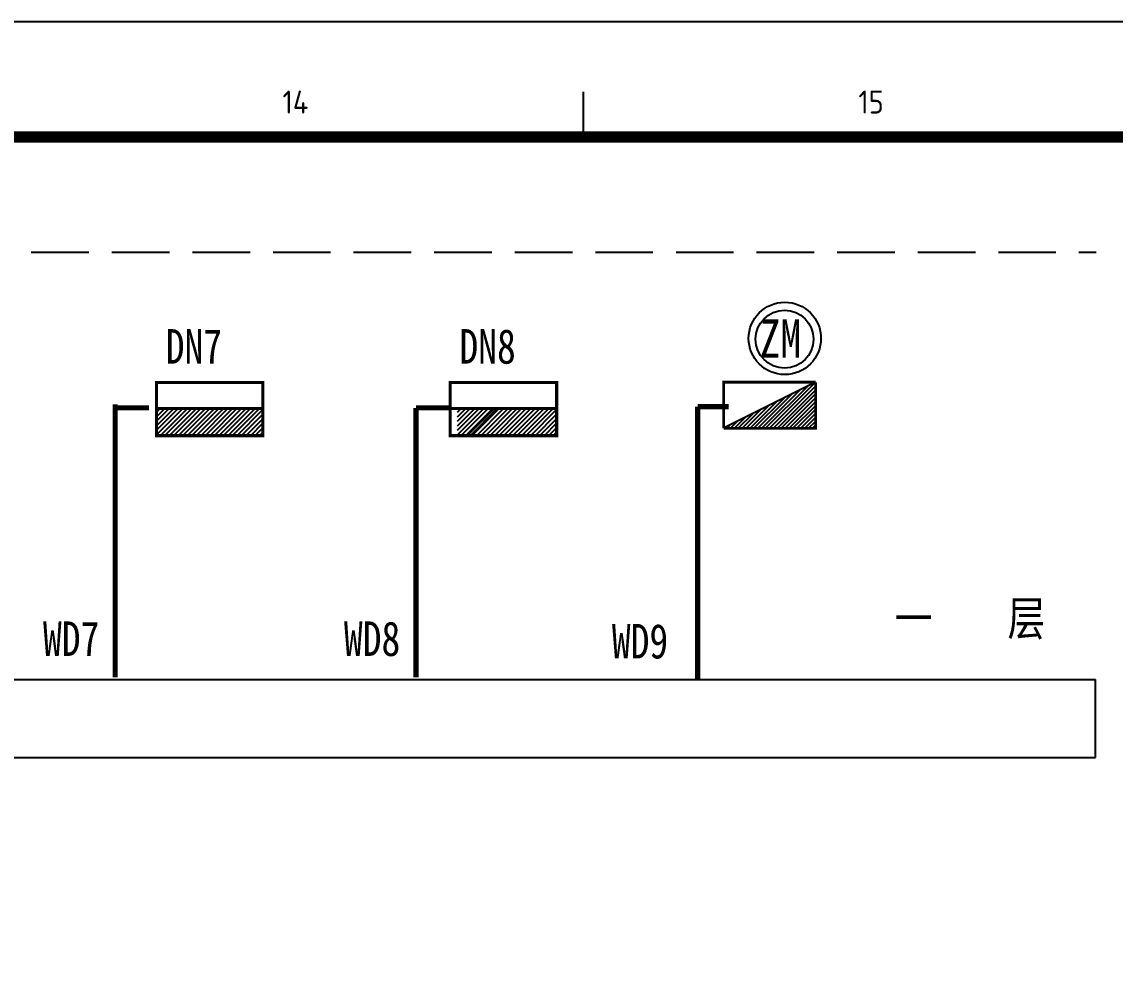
# Model space of a CAD drawing. Extents: x 815029915 to 815825525, y 579155098 to 579748855.
# Drawn here: x 815531301 to 815540797, y 579347076 to 579355337 of the extents above; entities that cross this region are included whole.
import ezdxf
from ezdxf.enums import TextEntityAlignment as Align

# ---------------------------------------------------------------- set-up
doc = ezdxf.new("R2010")
doc.units = 0
doc.header["$LTSCALE"] = 100
doc.header["$MEASUREMENT"] = 0
doc.linetypes.add('DASH', pattern=[0.35, 0.25, -0.1])
for name, color, linetype in [('ABDE_SYS', 3, 'Continuous'), ('TK', 7, 'Continuous'), ('wxf', 7, 'Continuous'), ('zm', 1, 'Continuous'), ('电-强电平面-线缆', 3, 'Continuous'), ('设备-箱柜', 3, 'Continuous')]:
    doc.layers.add(name, color=color, linetype=linetype)
doc.styles.add('-华文细黑', font='', dxfattribs={"width": 0.8})
doc.styles.add('-宋体', font='', dxfattribs={"width": 0.8})
doc.styles.add('IDQSTYLE', font='txt.shx', dxfattribs={"width": 0.7, "bigfont": 'hztxt.shx'})
doc.styles.add('ISOCP', font='isocp.shx', dxfattribs={"bigfont": 'gbcbig.shx'})
doc.styles.get('-华文细黑').set_extended_font_data('STXihei')
doc.styles.get('-宋体').set_extended_font_data('SimSun')

# ---------------------------------------------------------------- blocks, each defined once
blk = doc.blocks.new('l')
at = {"layer": 'TK'}
blk.add_lwpolyline([(815463677.3, 579451444.5), (815463677.3, 579409444.5), (815547777.3, 579409444.5), (815547777.3, 579451444.5)], close=True, dxfattribs=at)
blk = doc.blocks.new('*X48')
at = {"color": 0, "linetype": 'Continuous'}
for p, q in [((236.42, 320), (240.57, 324.15)), ((236.84, 320), (241.42, 324.58)), ((237.27, 320), (242.27, 325)), ((237.69, 320), (242.27, 324.57)), ((238.12, 320), (242.27, 324.15)), ((235.15, 320), (238.03, 322.88)), ((235.57, 320), (238.88, 323.3)), ((235.99, 320), (239.72, 323.73)), ((238.54, 320), (242.27, 323.72)), ((238.96, 320), (242.27, 323.3)), ((239.39, 320), (242.27, 322.88)), ((234.3, 320), (236.33, 322.03)), ((234.72, 320), (237.18, 322.46)), ((239.81, 320), (242.27, 322.45)), ((240.24, 320), (242.27, 322.03)), ((233.02, 320), (233.78, 320.76)), ((233.45, 320), (234.63, 321.18)), ((233.87, 320), (235.48, 321.61)), ((240.66, 320), (242.27, 321.6)), ((241.09, 320), (242.27, 321.18)), ((241.51, 320), (242.27, 320.75)), ((232.6, 320), (232.94, 320.33)), ((241.93, 320), (242.27, 320.33))]:
    blk.add_line(p, q, dxfattribs=at)
blk = doc.blocks.new('HC000431')
at = {"color": 0, "linetype": 'Continuous'}
blk.add_line((5, 2.5), (-5, -2.5), dxfattribs=at)
at = {"color": 0, "linetype": 'Continuous', "const_width": 0.3}
for points in [[(5, 2.5), (-5, 2.5), (-5, -2.5)], [(-5, -2.5), (5, -2.5), (5, 2.5)]]:
    blk.add_lwpolyline(points, dxfattribs=at)
at = {"color": 0, "linetype": 'Continuous'}
blk.add_blockref('*X48', (-237.27, -322.5), dxfattribs=at)
at = {"color": 0, "style": 'IDQSTYLE', "width": 0.7}
blk.add_attdef('PSFHATT', (7, -2.5), '', height=2.5, dxfattribs=at)

msp = doc.modelspace()

# ---------------------------------------------------------------- linework, layer by layer
at = {"color": 0, "linetype": 'Continuous'}
for p, q in [((815532470.7, 579351751.2), (815532699.3, 579351979.7)), ((815532470.7, 579351790.4), (815532660.1, 579351979.7)), ((815532470.7, 579351829.6), (815532620.9, 579351979.7)), ((815532470.7, 579351868.8), (815532581.7, 579351979.7)), ((815532470.7, 579351908), (815532542.5, 579351979.7)), ((815532470.7, 579351947.2), (815532503.3, 579351979.7)), ((815532501.7, 579351743), (815532738.5, 579351979.7)), ((815532540.9, 579351743), (815532777.7, 579351979.7)), ((815532580.1, 579351743), (815532816.9, 579351979.7)), ((815532619.3, 579351743), (815532856.1, 579351979.7)), ((815532658.5, 579351743), (815532895.3, 579351979.7)), ((815532697.7, 579351743), (815532934.5, 579351979.7)), ((815532736.9, 579351743), (815532973.7, 579351979.7)), ((815532776.1, 579351743), (815533012.9, 579351979.7)), ((815532815.3, 579351743), (815533052.1, 579351979.7)), ((815532854.5, 579351743), (815533091.3, 579351979.7)), ((815532893.7, 579351743), (815533130.5, 579351979.7)), ((815532932.9, 579351743), (815533169.7, 579351979.7)), ((815532972.1, 579351743), (815533208.9, 579351979.7)), ((815533011.3, 579351743), (815533248.1, 579351979.7)), ((815533050.5, 579351743), (815533287.3, 579351979.7)), ((815533089.7, 579351743), (815533326.5, 579351979.7)), ((815533128.9, 579351743), (815533365.7, 579351979.7)), ((815535084.5, 579351751.2), (815535313, 579351979.7)), ((815535084.5, 579351790.4), (815535273.8, 579351979.7)), ((815535084.5, 579351829.6), (815535234.6, 579351979.7)), ((815535084.5, 579351868.8), (815535195.4, 579351979.7)), ((815535084.5, 579351908), (815535156.2, 579351979.7)), ((815535084.5, 579351947.2), (815535117, 579351979.7)), ((815535115.5, 579351743), (815535352.2, 579351979.7)), ((815535154.7, 579351743), (815535391.4, 579351979.7)), ((815535170.4, 579351743), (815535407.1, 579351979.7)), ((815535193.9, 579351743), (815535430.6, 579351979.7)), ((815535209.6, 579351743), (815535446.3, 579351979.7)), ((815535248.8, 579351743), (815535485.5, 579351979.7)), ((815535288, 579351743), (815535524.7, 579351979.7)), ((815535327.2, 579351743), (815535563.9, 579351979.7)), ((815535366.4, 579351743), (815535603.1, 579351979.7)), ((815535405.6, 579351743), (815535642.3, 579351979.7)), ((815535444.8, 579351743), (815535681.5, 579351979.7)), ((815535484, 579351743), (815535720.7, 579351979.7)), ((815535523.2, 579351743), (815535759.9, 579351979.7)), ((815535562.4, 579351743), (815535799.1, 579351979.7)), ((815535601.6, 579351743), (815535838.3, 579351979.7)), ((815535640.8, 579351743), (815535877.5, 579351979.7)), ((815535680, 579351743), (815535916.7, 579351979.7)), ((815533168.1, 579351743), (815533394.7, 579351969.6)), ((815533207.3, 579351743), (815533394.7, 579351930.4)), ((815533246.5, 579351743), (815533394.7, 579351891.2)), ((815535719.2, 579351743), (815535945.8, 579351969.6)), ((815535758.4, 579351743), (815535945.8, 579351930.4)), ((815535797.6, 579351743), (815535945.8, 579351891.2)), ((815533285.7, 579351743), (815533394.7, 579351852)), ((815533324.9, 579351743), (815533394.7, 579351812.8)), ((815535836.8, 579351743), (815535945.8, 579351852)), ((815535876, 579351743), (815535945.8, 579351812.8)), ((815533364.1, 579351743), (815533394.7, 579351773.6)), ((815535915.2, 579351743), (815535945.8, 579351773.6))]:
    msp.add_line(p, q, dxfattribs=at)
at = {"color": 4, "linetype": 'Continuous', "const_width": 27.7}
for points in [[(815533394.7, 579352205), (815532470.7, 579352205), (815532470.7, 579351743), (815533394.7, 579351743)], [(815535945.8, 579352205), (815535021.8, 579352205), (815535021.8, 579351743), (815535945.8, 579351743)]]:
    msp.add_lwpolyline(points, close=True, dxfattribs=at)
at = {"const_width": 24}
for points in [[(815532470.7, 579351979.7), (815533394.7, 579351979.7)], [(815535021.8, 579351979.7), (815535945.8, 579351979.7)]]:
    msp.add_lwpolyline(points, dxfattribs=at)
at = {"layer": 'TK'}
msp.add_line((815536177.3, 579354728.5), (815536177.3, 579354337.2), dxfattribs=at)
msp.add_lwpolyline([(815463677.3, 579355337.2), (815463677.3, 579313337.2), (815547777.3, 579313337.2), (815547777.3, 579355337.2)], close=True, dxfattribs=at)
at = {"layer": 'TK', "const_width": 100}
msp.add_lwpolyline([(815466177.3, 579314382.9), (815466177.3, 579354337.2), (815546777.3, 579354337.2), (815546777.3, 579314382.9)], close=True, dxfattribs=at)
at = {"layer": 'wxf', "color": 7, "linetype": 'DASH', "ltscale": 20}
msp.add_line((815515283.2, 579353336.6, 140.7), (815540632.6, 579353335.9, 140.7), dxfattribs=at)
at = {"layer": 'wxf', "color": 7}
for p, q in [((815514766.3, 579349625.4, 140.7), (815540625.7, 579349625.4, 140.7)), ((815514766.3, 579349625.4, 140.7), (815540602.5, 579349625.4, 140.7)), ((815540625.7, 579348948.6, 140.7), (815540625.7, 579349625.4, 140.7)), ((815514766.3, 579348948.6, 140.7), (815540602.5, 579348948.6, 140.7)), ((815514766.3, 579348948.6, 140.7), (815540625.7, 579348948.6, 140.7))]:
    msp.add_line(p, q, dxfattribs=at)
at = {"layer": 'zm', "color": 1, "const_width": 4}
msp.add_lwpolyline([(815537440.9, 579351995.5), (815537423.1, 579352013.2)], dxfattribs=at)
at = {"layer": 'zm', "color": 1, "ltscale": 10}
for centre, radius in [((815537928.1, 579352588.5), 314.1), ((815537926.1, 579352581.4), 251.2)]:
    msp.add_circle(centre, radius, dxfattribs=at)
at = {"layer": '电-强电平面-线缆', "color": 1, "linetype": 'Continuous', "const_width": 45}
for points in [[(815532110.3, 579351985.3), (815532404.2, 579351985.3)], [(815532111.3, 579349646.2), (815532111.3, 579352015.2)], [(815534724, 579351985.3), (815535017.9, 579351985.3)], [(815534725, 579349646.2), (815534725, 579351985.3)], [(815537170.9, 579349626.5), (815537170.9, 579351995.5)], [(815537170.9, 579351995.5), (815537440.9, 579351995.5)]]:
    msp.add_lwpolyline(points, dxfattribs=at)

# ---------------------------------------------------------------- block references
at = {"layer": 'zm', "color": 1}
msp.add_blockref('l', (0, -96107.3), dxfattribs=at)
at = {"layer": '设备-箱柜', "xscale": 80, "yscale": 80, "zscale": 80}
msp.add_blockref('HC000431', (815537796.1, 579352008), dxfattribs=at)

# ---------------------------------------------------------------- texts
at = {"layer": 'ABDE_SYS', "linetype": 'Continuous', "style": '-宋体', "width": 0.8}
msp.add_text('ZM', height=332.6, dxfattribs=at).set_placement((815537708.7, 579352420))
at = {"layer": 'TK', "style": 'ISOCP'}
for s, p in [('14', (815533677.3, 579354641)), ('15', (815538677.3, 579354641))]:
    msp.add_text(s, height=200, dxfattribs=at).set_placement(p, align=Align.MIDDLE)
at = {"layer": 'zm', "color": 1, "style": '-华文细黑', "width": 0.8}
for s, p in [('DN7', (815532550.8, 579352368.9)), ('DN8', (815535101.9, 579352368.9))]:
    msp.add_text(s, height=300, dxfattribs=at).set_placement(p)
at = {"layer": 'zm', "style": '-宋体', "width": 0.8}
for s, p in [('一    层', (815538882.4, 579350008.2, 140.7)), ('WD7', (815531484.5, 579349830.4, 140.7)), ('WD8', (815534098.3, 579349830.4, 140.7)), ('WD9', (815536425.8, 579349808.7, 140.7))]:
    msp.add_text(s, height=300, dxfattribs=at).set_placement(p)

doc.saveas('drawing.dxf')
